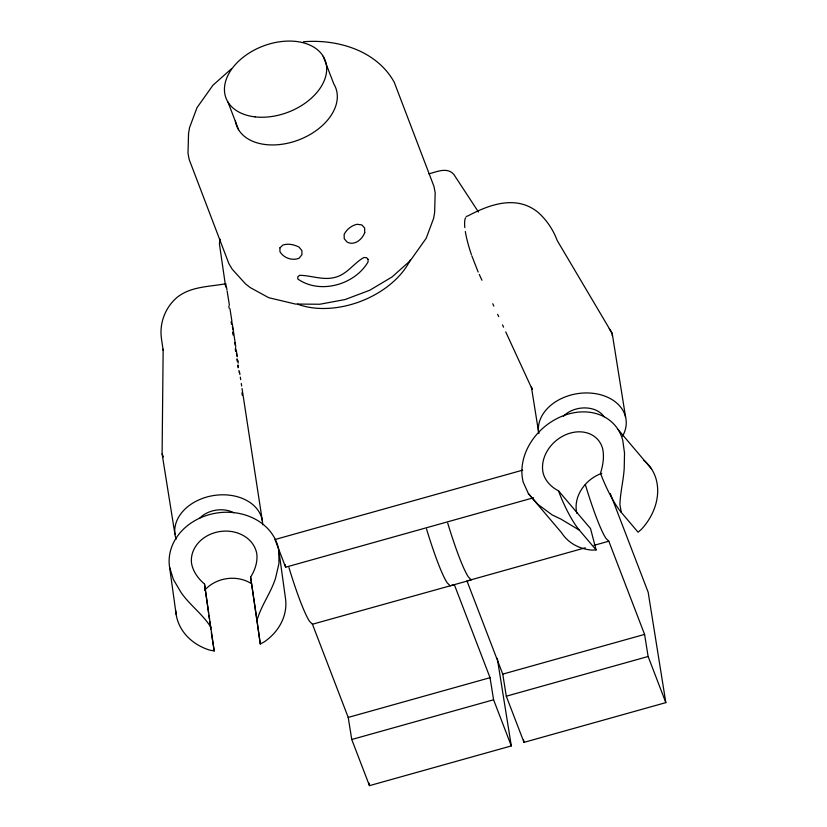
<?xml version="1.0" encoding="UTF-8"?>
<svg xmlns="http://www.w3.org/2000/svg" width="827" height="827" viewBox="0 0 827 827"><rect width="100%" height="100%" fill="white"/><g stroke="black" fill="none" stroke-linecap="round" stroke-linejoin="round"><path stroke-width="1.24" d="M174.973 534.387L162.102 453.94L163.157 349.18L163.136 350.183L161.389 338.15C159.322 322.726 165.514 306.931 177.516 297.027C191.264 286.307 209.448 286.793 225.792 283.733L226.091 284.943M220.147 239.168L219.382 243.686L225.668 286.969M278.864 550.71L285.408 597.869A55.254 46.56 -7.9 0 1 264.33 641.845L260.288 643.985L257.011 620.405C261.125 605.374 270.956 592.928 275.587 578.021L278.947 563.518L278.864 550.71A55.254 46.56 -7.9 0 0 217.036 512.978A55.254 46.56 -7.9 0 0 169.597 567.25L176.141 614.409M260.288 643.985L250.622 577.122C254.923 570.216 257.704 562.246 256.825 554.049A32.966 27.777 -7.9 0 0 219.941 531.534A32.966 27.777 -7.9 0 0 191.637 563.911C193.311 572.005 198.366 578.766 204.527 584.1L214.193 650.952L209.696 650.115A55.254 46.56 -7.9 0 1 175.748 610.781M231.209 68.982L212.921 85.253L196.991 107.706L189.569 127.596L188.546 133.447L187.998 153.305L189.207 159.58L228.934 263.761L232.242 269.251L245.516 283.888L250.23 287.579L268.713 297.689L295.425 304.057L319.78 304.243L345.128 299.529L369.752 290.246L391.967 277.014L410.254 260.743L426.184 238.29L433.606 218.411L434.63 212.56L435.178 192.701L433.968 186.426L394.241 82.235C376.626 50.468 337.633 38.952 303.395 41.753M428.934 173.887C436.739 171.778 447.448 166.796 453.868 174.476L478.502 212.063M522.695 470.139L274.988 539.524L285.615 567.208L533.622 497.74M288.943 567.56A77.366 8.022 74.4 0 0 309.608 621.397L312.441 624.23L454.416 584.637M610.274 493.533L648.161 592.215L665.828 702.63L523.998 742.367L506.289 696.21L502.754 674.129L466.976 580.947L585.258 547.805M593.941 545.375L608.806 541.209L644.584 634.402L648.12 656.483L665.828 702.63M497.285 658.344L511.303 745.923L369.462 785.65L351.754 739.503L348.219 717.423L490.049 677.685L454.281 584.503M502.754 674.129L644.584 634.402M351.754 739.503L493.585 699.776L490.049 677.685M506.289 696.21L648.12 656.483M621.304 512.42A44.203 9.386 67.1 0 1 602.077 477.386L600.516 473.178C602.976 465.281 604.392 456.959 602.676 448.772A32.966 26.681 -40.3 0 0 566.009 434.599A32.966 26.681 -40.3 0 0 543.318 473.799C545.655 481.428 551.537 487.268 558.535 490.866L590.53 528.587L596.112 549.914L591.843 550.1A55.254 44.73 -40.3 0 1 561.543 532.712L528.412 493.647L523.243 482.255A55.254 44.73 -40.3 0 1 561.275 416.55A55.254 44.73 -40.3 0 1 622.752 440.305L624.53 453.124L624.22 468.165C623.486 480.528 620.25 492.416 619.909 504.697L621.304 512.42L638.093 532.216L641.597 529.125A55.254 44.73 -40.3 0 0 643.799 460.339M596.112 549.914L579.324 530.117L560.933 519.108L552.198 514.932L538.046 504.501L528.412 493.647M608.806 541.209L605.974 538.387A77.366 8.022 74.4 0 1 585.309 484.539M618.027 429.44L651.604 469.033M210.926 627.373C202.791 614.141 189.734 605.178 180.958 592.339L173.401 579.489L169.597 567.25M609.241 328.691L612.207 333.446L625.584 417.056M478.171 272.052L471.814 255.781M479.257 274.399L481.955 280.26M492.768 303.736L493.843 306.083M497.627 314.291L498.712 316.638M502.496 324.856L503.571 327.203M505.731 331.896L532.216 389.393M162.102 453.94L163.415 456.928M532.412 389.424L531.41 387.088L538.842 433.524M323.181 56.267L333.808 83.961A53.052 35.354 -21 0 1 298.433 140.032A53.052 35.354 -21 0 1 235.395 121.083M493.585 699.776L511.303 745.923M227.963 102.052L238.589 129.746M312.441 624.23L348.219 717.423M558.535 490.866L560.096 495.084A44.203 9.386 67.1 0 0 579.324 530.117M226.298 286.152L226.929 289.781M227.115 290.939L229.399 305.163M523.594 739.824L523.998 742.367M369.059 783.107L369.462 785.65M285.212 564.665L285.615 567.208M262.397 521.165L242.032 388.535M236.925 358.856L237.328 361.399M229.968 308.791L231.974 321.682M211.34 632.686L214.193 650.952M232.387 326.665L232.759 329.125M233.142 331.586L233.514 334.036M232.16 322.912L235.747 346.585M235.25 348.973L235.633 351.485M237.721 365.255L238.104 367.757M241.897 392.804L242.28 395.316M250.622 577.122L257.011 620.405M236.315 350.4L237.266 356.757M237.845 360.572L238.217 363.115M239.551 372.016L239.933 374.559M240.316 377.102L240.698 379.645M241.267 383.459L241.649 385.992M234.837 342.709L235.209 345.2M232.728 332.568L233.111 335.049M235.571 347.619L236.098 351.134M236.45 353.491L236.801 355.837M231.126 321.858L231.477 324.215M237.318 359.342L237.659 361.688M238.155 365.1L238.465 367.24M228.831 306.062L229.141 308.202M204.527 584.1L208.518 612.807M208.859 615.298L209.376 619.051M209.727 621.542L210.771 629.037M238.92 370.465L239.21 372.584M612.228 335.679L612.207 333.446L557.202 240.512C553.16 229.668 546.606 219.91 537.922 212.219C516.441 194.862 489.842 204.228 467.989 215.899A55.161 11.723 67.1 0 0 466.159 216.839M200.01 517.857A24.138 17.822 -9.1 0 1 233.762 512.75M204.693 590.22A32.966 27.777 -7.9 0 1 250.788 583.252M176.161 539.132A44.203 32.635 -9.1 0 1 213.211 495.6A44.203 32.635 -9.1 0 1 262.635 524.814M410.419 259.771A75.154 50.096 -21 0 1 297.658 304.181M426.546 529.022A77.366 8.022 74.4 0 0 447.211 582.859L450.177 585.816L471.349 579.892L468.382 576.926A77.366 8.022 74.4 0 1 447.707 523.088M563.373 416.27A24.138 17.822 -9.1 0 1 604.051 416.756M576.895 513.391A32.966 26.681 -40.3 0 1 601.808 473.333M538.584 432.387A44.203 32.635 -9.1 0 1 589.113 393.001A44.203 32.635 -9.1 0 1 622.576 436.18M471.39 254.623A55.161 11.723 67.1 0 1 465.332 231.498M464.815 227.611A55.161 11.723 67.1 0 1 465.508 217.873M279.95 247.821L279.94 251.656C283.599 258.055 292.262 260.981 299.074 258.262L301.927 254.716L301.896 250.602L298.981 247.025C294.04 244.616 288.303 243.272 282.917 245.04L279.95 247.821M368.129 259.409L368.025 262.014C354.514 285.015 319.76 294.567 297.823 278.999L297.772 276.828L299.57 275.319C311.324 275.37 323.15 280.684 335.162 277.334C347.175 274.326 353.801 263.058 363.942 257.476L366.609 257.714L368.129 259.409M364.738 232.594C362.371 239.334 354.39 246.095 347.102 242.063L344.228 238.745L344.146 234.372C346.72 229.327 351.465 225.575 357.016 224.282L361.792 224.903L364.614 227.942L364.738 232.594M255.067 116.876A53.052 35.354 -21 0 0 326.376 64.93A53.052 35.354 -21 0 0 245.268 55.678A53.052 35.354 -21 0 0 255.067 116.876"/></g></svg>
